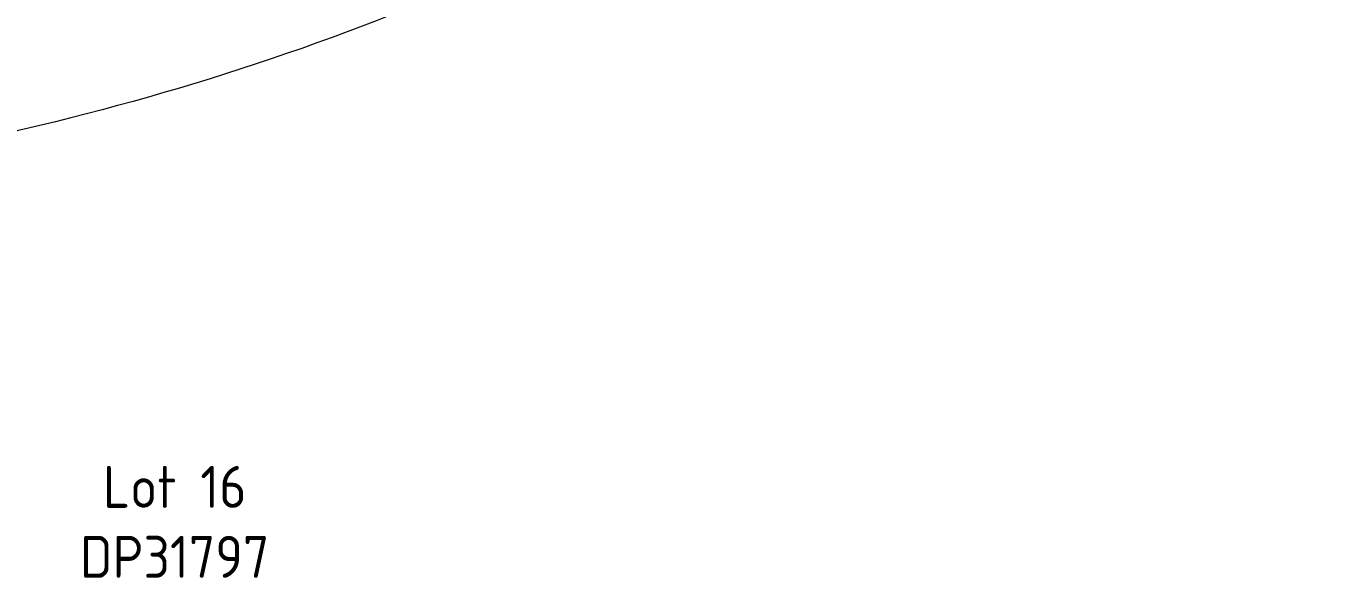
# Model space of a CAD drawing. Header units: metres. Extents: x 302924 to 306036, y 6267404 to 6269261.
# Drawn here: x 303730.2 to 303807.6, y 6268674.2 to 6268707.5 of the extents above; entities that cross this region are included whole.
import ezdxf

# ---------------------------------------------------------------- set-up
doc = ezdxf.new("R2010")
doc.units = ezdxf.units.M
doc.layers.add('_Kerb Line_SP', color=60, linetype='Continuous', lineweight=13, transparency=0.6)
doc.layers.add('Cadastre Land Parcels_SP_EXT', color=118, linetype='Continuous', lineweight=15)
doc.styles.add('LotNum', font='isocp.shx')

msp = doc.modelspace()

# ---------------------------------------------------------------- linework, layer by layer
at = {"layer": '_Kerb Line_SP', "linetype": 'Continuous', "flags": 128}
msp.add_lwpolyline([(303832.8020630892, 6268632.387323949), (303835.472588282, 6268649.897470252, 0.1338637350118694), (303830.4394893354, 6268693.547596346), (303817.6837589293, 6268725.395860544, 0.4144506970701661), (303806.6263956434, 6268730.123618853), (303774.6072423056, 6268717.269575023), (303774.6072423056, 6268717.269575023), (303752.9314145076, 6268708.567838748, -0.09889172314317954), (303693.0515821984, 6268697.385962584), (303483.4031140588, 6268703.014970847, -0.005203143865544591), (303460.4669814821, 6268703.832838094, -0.008826240711896598), (303415.3658160609, 6268706.611974046)], format="xyb", dxfattribs=at)

# ---------------------------------------------------------------- texts
at = {"layer": 'Cadastre Land Parcels_SP_EXT', "linetype": 'Continuous', "insert": (303739.0691325069, 6268677.993762152), "char_height": 2.5, "attachment_point": 5, "style": 'LotNum'}
msp.add_mtext('Lot 16\\PDP31797', dxfattribs=at)

doc.saveas('drawing.dxf')
